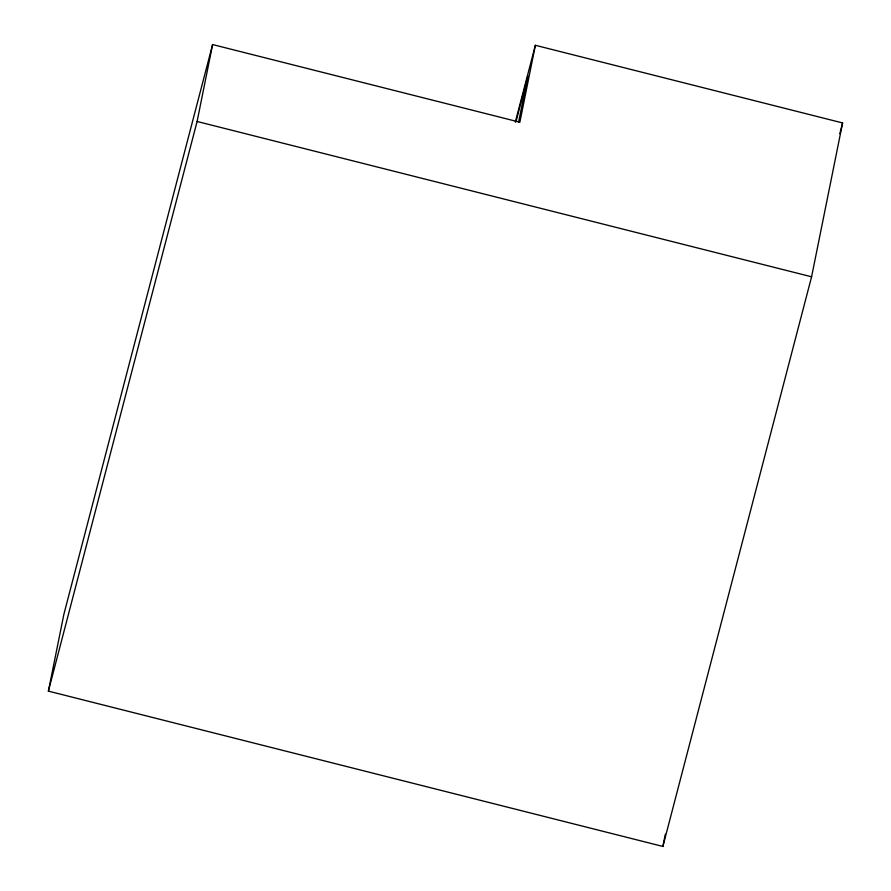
<?xml version="1.0" encoding="UTF-8"?>
<svg xmlns="http://www.w3.org/2000/svg" width="891" height="891" viewBox="0 0 891 891"><rect width="100%" height="100%" fill="white"/><g stroke="black" fill="none" stroke-linecap="round" stroke-linejoin="round"><path stroke-width="1.34" d="M48.392 691.126L63.896 614.2L212.604 44.55L519.854 122.212L535.368 45.285L842.608 122.947L811.59 276.8L662.882 846.45L48.392 691.126L197.1 121.477L212.604 44.55M518.607 122.056L527.884 76.08L515.945 121.811M662.882 846.45L665.354 834.199M515.321 122.045L535.368 45.285M839.801 133.728L842.608 122.947M197.1 121.477L811.59 276.8"/></g></svg>
